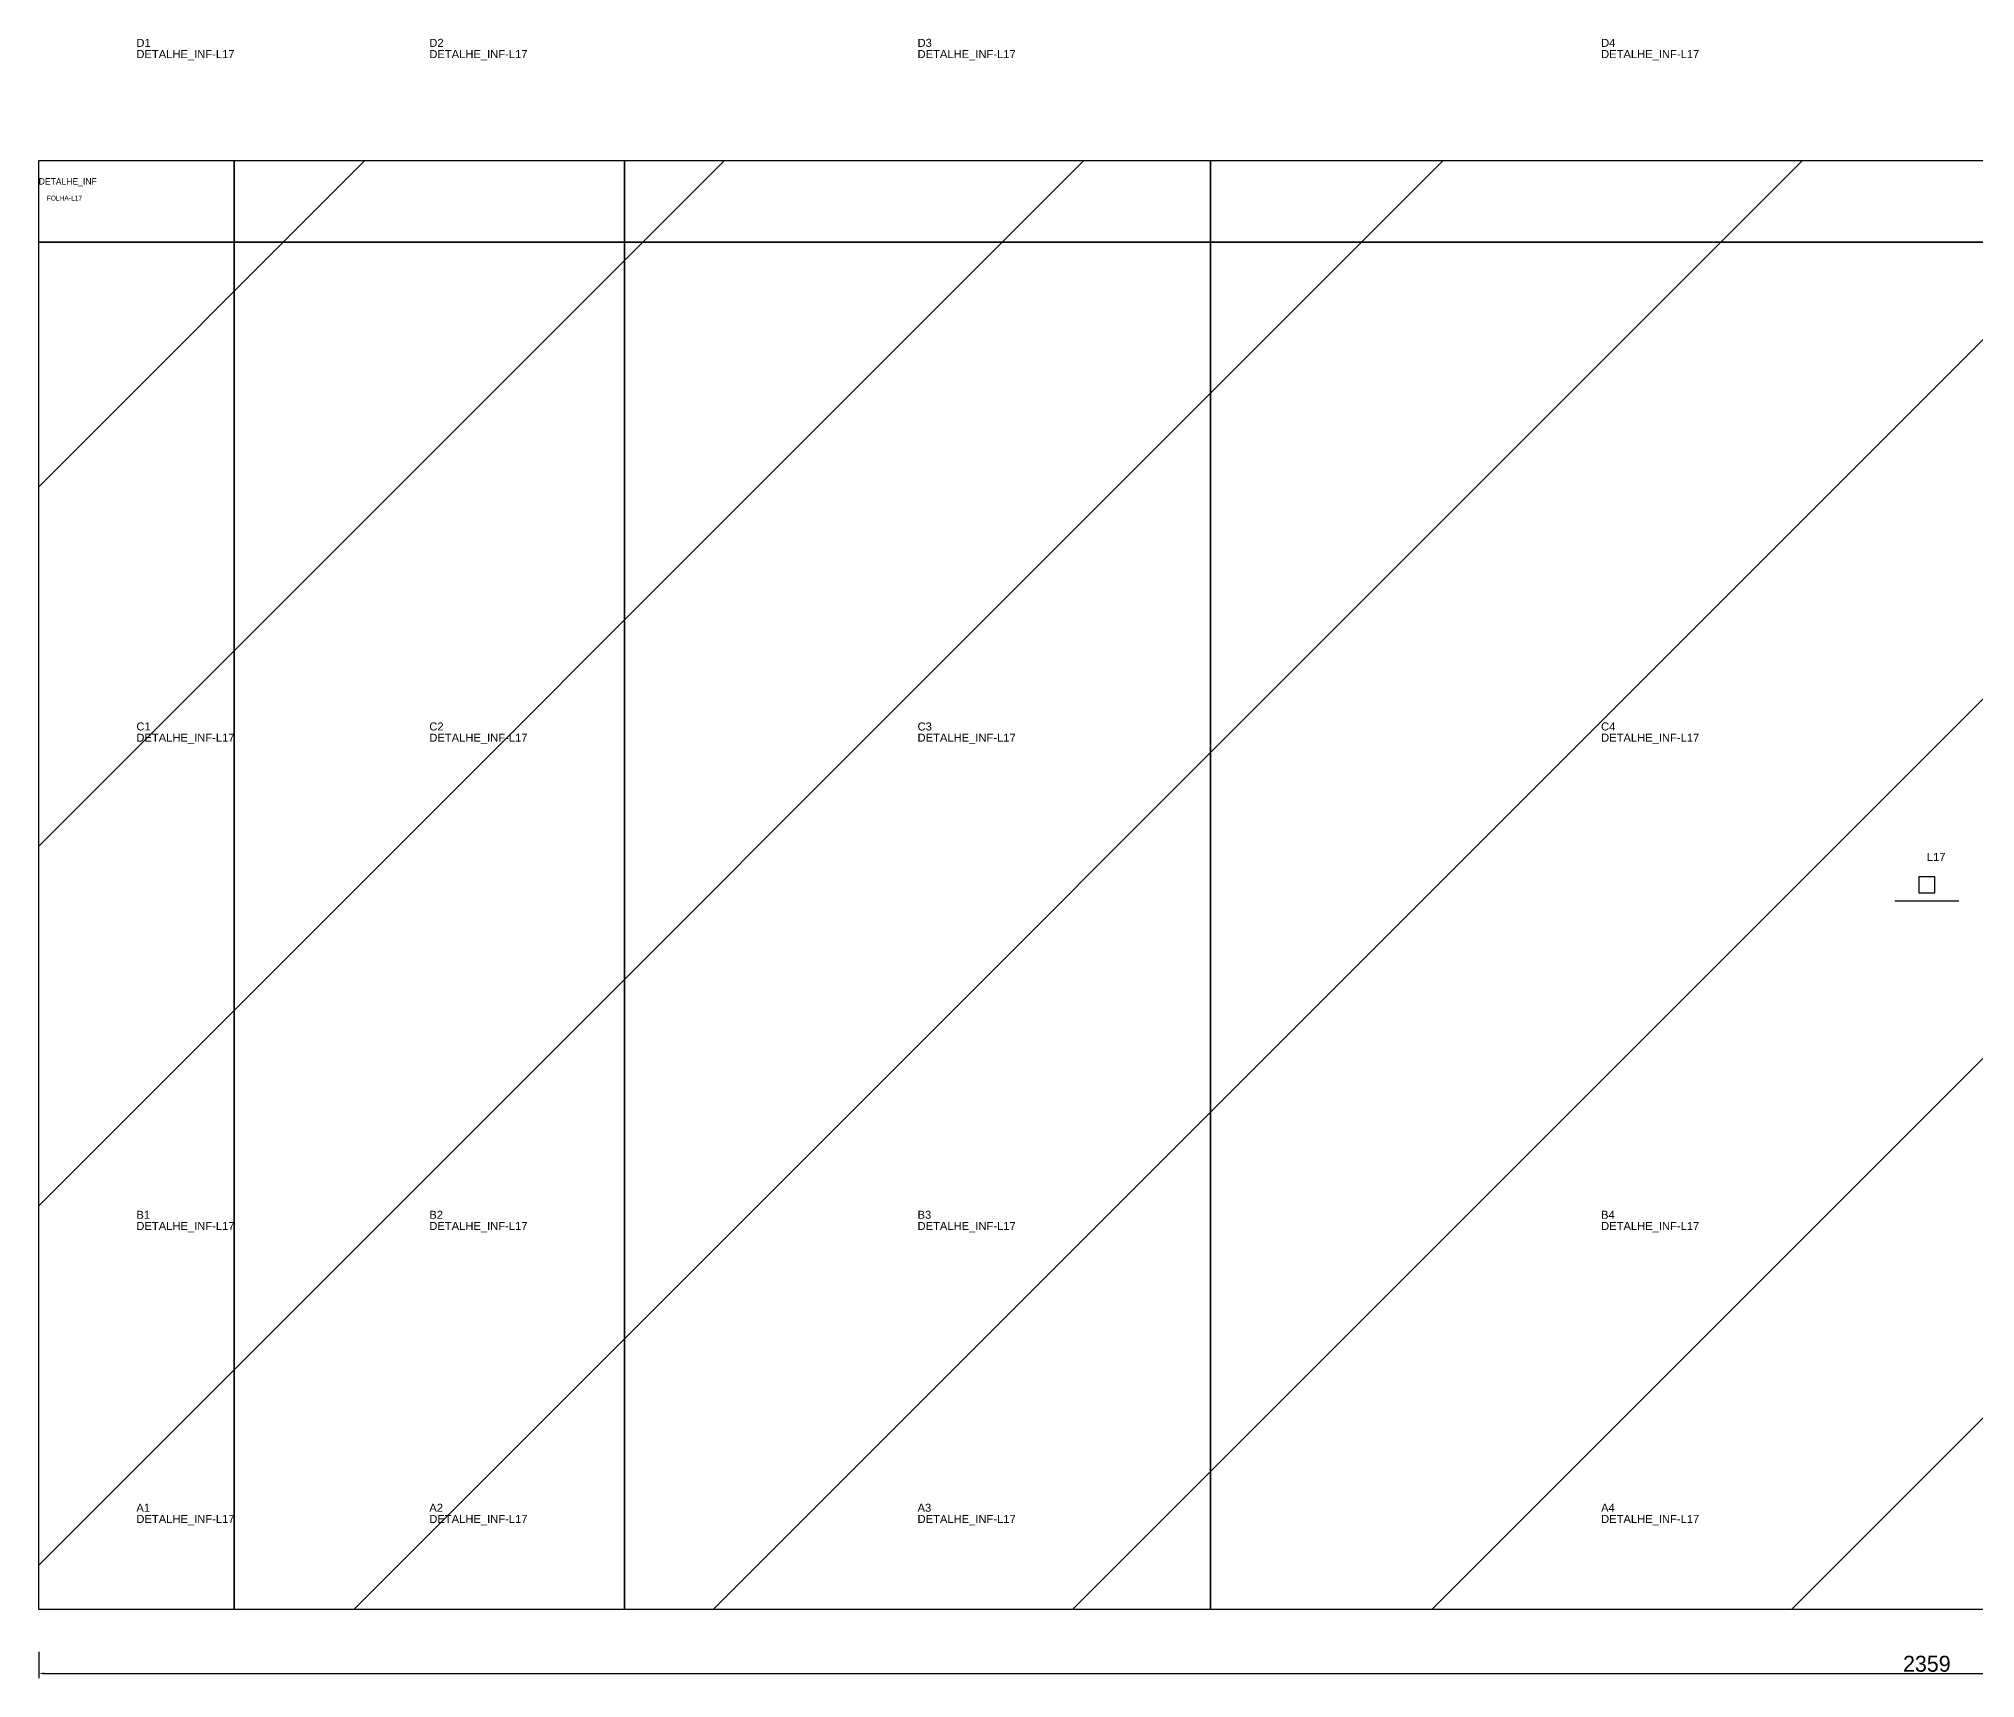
# Model space of a CAD drawing. Header units: metres. Extents: x 222 to 22304, y -746 to 2291.
# Drawn here: x 222 to 1432, y -746 to 278 of the extents above; entities that cross this region are included whole.
import ezdxf

# ---------------------------------------------------------------- set-up
doc = ezdxf.new("R2010")
doc.units = ezdxf.units.M
for name, color, linetype in [('3', 3, 'CONTINUOUS'), ('AUX00', 7, 'CONTINUOUS'), ('COTA', 241, 'CONTINUOUS'), ('FOLHA', 255, 'CONTINUOUS'), ('Hachura', 251, 'CONTINUOUS'), ('NOMENCLATURA', 7, 'CONTINUOUS'), ('Nível', 160, 'CONTINUOUS'), ('Painéis', 200, 'CONTINUOUS'), ('Pilares', 5, 'CONTINUOUS'), ('SARR_2.2x7', 40, 'CONTINUOUS')]:
    doc.layers.add(name, color=color, linetype=linetype)
doc.styles.add('ARIAL', font='Arial.ttf')
doc.styles.add('STR_STANDARD', font='arial.ttf')
doc.dimstyles.new('EZ DXF', dxfattribs={"dimtxt": 10, "dimasz": 3.5, "dimexe": 3, "dimexo": 1.5, "dimgap": 1, "dimtad": 1, "dimdec": 1, "dimdsep": 46, "dimcen": 2.5, "dimazin": 3, "dimtfac": 1, "dimtmove": 0, "dimatfit": 3})

msp = doc.modelspace()

# ---------------------------------------------------------------- hatches: boundary and pattern name
at = {"layer": 'Hachura'}
h = msp.add_hatch(dxfattribs=at)
h.set_pattern_fill('ANSI31', scale=50)
h.paths.add_polyline_path([(222.2, 201.5), (2581.2, 201.5), (2581.2, -703.5), (222.2, -703.5)])
h = msp.add_hatch(dxfattribs=at)
h.set_pattern_fill('ANSI31', scale=50)
h.paths.add_polyline_path([(222.2, 201.5), (2581.2, 201.5), (2581.2, -703.5), (222.2, -703.5)])

# ---------------------------------------------------------------- linework, layer by layer
at = {"layer": '3'}
for points in [[(344.2, -703.5), (344.2, 201.5)], [(344.2, -703.5), (344.2, 201.5)], [(588.2, -703.5), (588.2, 201.5)], [(588.2, -703.5), (588.2, 201.5)], [(954.2, -703.5), (954.2, 201.5)], [(954.2, -703.5), (954.2, 201.5)], [(222.2, 150.5), (2581.2, 150.5)], [(222.2, 150.5), (2581.2, 150.5)]]:
    msp.add_lwpolyline(points, close=True, dxfattribs=at)
at = {"layer": 'Painéis', "color": 200}
for p, q in [((222.2, 201.5), (2581.2, 201.5)), ((222.2, -703.5), (222.2, 201.5)), ((222.2, 201.5), (2581.2, 201.5)), ((222.2, -703.5), (222.2, 201.5)), ((2581.2, -703.5), (222.2, -703.5)), ((2581.2, -703.5), (222.2, -703.5))]:
    msp.add_line(p, q, dxfattribs=at)
at = {"layer": 'Pilares'}
msp.add_lwpolyline([(1396.7, -256), (1406.7, -256), (1406.7, -246), (1396.7, -246)], close=True, dxfattribs=at)
msp.add_lwpolyline([(1396.7, -256), (1406.7, -256), (1406.7, -246), (1396.7, -246)], close=True, dxfattribs=at)
at = {"layer": 'SARR_2.2x7'}
msp.add_line((1381.7, -261), (1421.7, -261), dxfattribs=at)
msp.add_line((1381.7, -261), (1421.7, -261), dxfattribs=at)

# ---------------------------------------------------------------- texts
at = {"layer": '3', "style": 'STR_STANDARD'}
for s, p in [('D1', (283.2, 272.5)), ('D1', (283.2, 272.5)), ('D2', (466.2, 272.5)), ('D2', (466.2, 272.5)), ('D3', (771.2, 272.5)), ('D3', (771.2, 272.5)), ('D4', (1198.2, 272.5)), ('D4', (1198.2, 272.5)), ('C1', (283.2, -154.5)), ('C1', (283.2, -154.5)), ('C2', (466.2, -154.5)), ('C2', (466.2, -154.5)), ('C3', (771.2, -154.5)), ('C3', (771.2, -154.5)), ('C4', (1198.2, -154.5)), ('C4', (1198.2, -154.5)), ('B1', (283.2, -459.5)), ('B1', (283.2, -459.5)), ('B2', (466.2, -459.5)), ('B2', (466.2, -459.5)), ('B3', (771.2, -459.5)), ('B3', (771.2, -459.5)), ('B4', (1198.2, -459.5)), ('B4', (1198.2, -459.5)), ('A1', (283.2, -642.5)), ('A1', (283.2, -642.5)), ('A2', (466.2, -642.5)), ('A2', (466.2, -642.5)), ('A3', (771.2, -642.5)), ('A3', (771.2, -642.5)), ('A4', (1198.2, -642.5)), ('A4', (1198.2, -642.5))]:
    msp.add_text(s, height=5, dxfattribs=at).set_placement(p)
at = {"layer": 'AUX00', "style": 'STR_STANDARD'}
for p in [(283.2, 265.5), (283.2, 265.5), (466.2, 265.5), (466.2, 265.5), (771.2, 265.5), (771.2, 265.5), (1198.2, 265.5), (1198.2, 265.5), (283.2, -161.5), (283.2, -161.5), (466.2, -161.5), (466.2, -161.5), (771.2, -161.5), (771.2, -161.5), (1198.2, -161.5), (1198.2, -161.5), (283.2, -466.5), (283.2, -466.5), (466.2, -466.5), (466.2, -466.5), (771.2, -466.5), (771.2, -466.5), (1198.2, -466.5), (1198.2, -466.5), (283.2, -649.5), (283.2, -649.5), (466.2, -649.5), (466.2, -649.5), (771.2, -649.5), (771.2, -649.5), (1198.2, -649.5), (1198.2, -649.5)]:
    msp.add_text('DETALHE_INF-L17', height=5, dxfattribs=at).set_placement(p)
at = {"layer": 'FOLHA'}
msp.add_text('FOLHA-L17', height=3, dxfattribs=at).set_placement((227.2, 176.5))
msp.add_text('FOLHA-L17', height=3, dxfattribs=at).set_placement((227.2, 176.5))
at = {"layer": 'NOMENCLATURA', "insert": (1401.7, -231), "char_height": 5, "attachment_point": 1, "style": 'ARIAL'}
msp.add_mtext('L17', dxfattribs=at)
msp.add_mtext('L17', dxfattribs=at)
at = {"layer": 'Nível'}
msp.add_text('DETALHE_INF', height=4, dxfattribs=at).set_placement((222.2, 186.5))
msp.add_text('DETALHE_INF', height=4, dxfattribs=at).set_placement((222.2, 186.5))

# ---------------------------------------------------------------- dimensions: what is measured, and where the dimension line sits
at = {"layer": 'COTA'}
msp.add_linear_dim(base=(222.2, -743.5), p1=(222.2, -728.5), p2=(2581.2, -728.5), dimstyle='EZ DXF', dxfattribs=at).render()
msp.add_linear_dim(base=(222.2, -743.5), p1=(222.2, -728.5), p2=(2581.2, -728.5), dimstyle='EZ DXF', dxfattribs=at).render()

doc.saveas('drawing.dxf')
